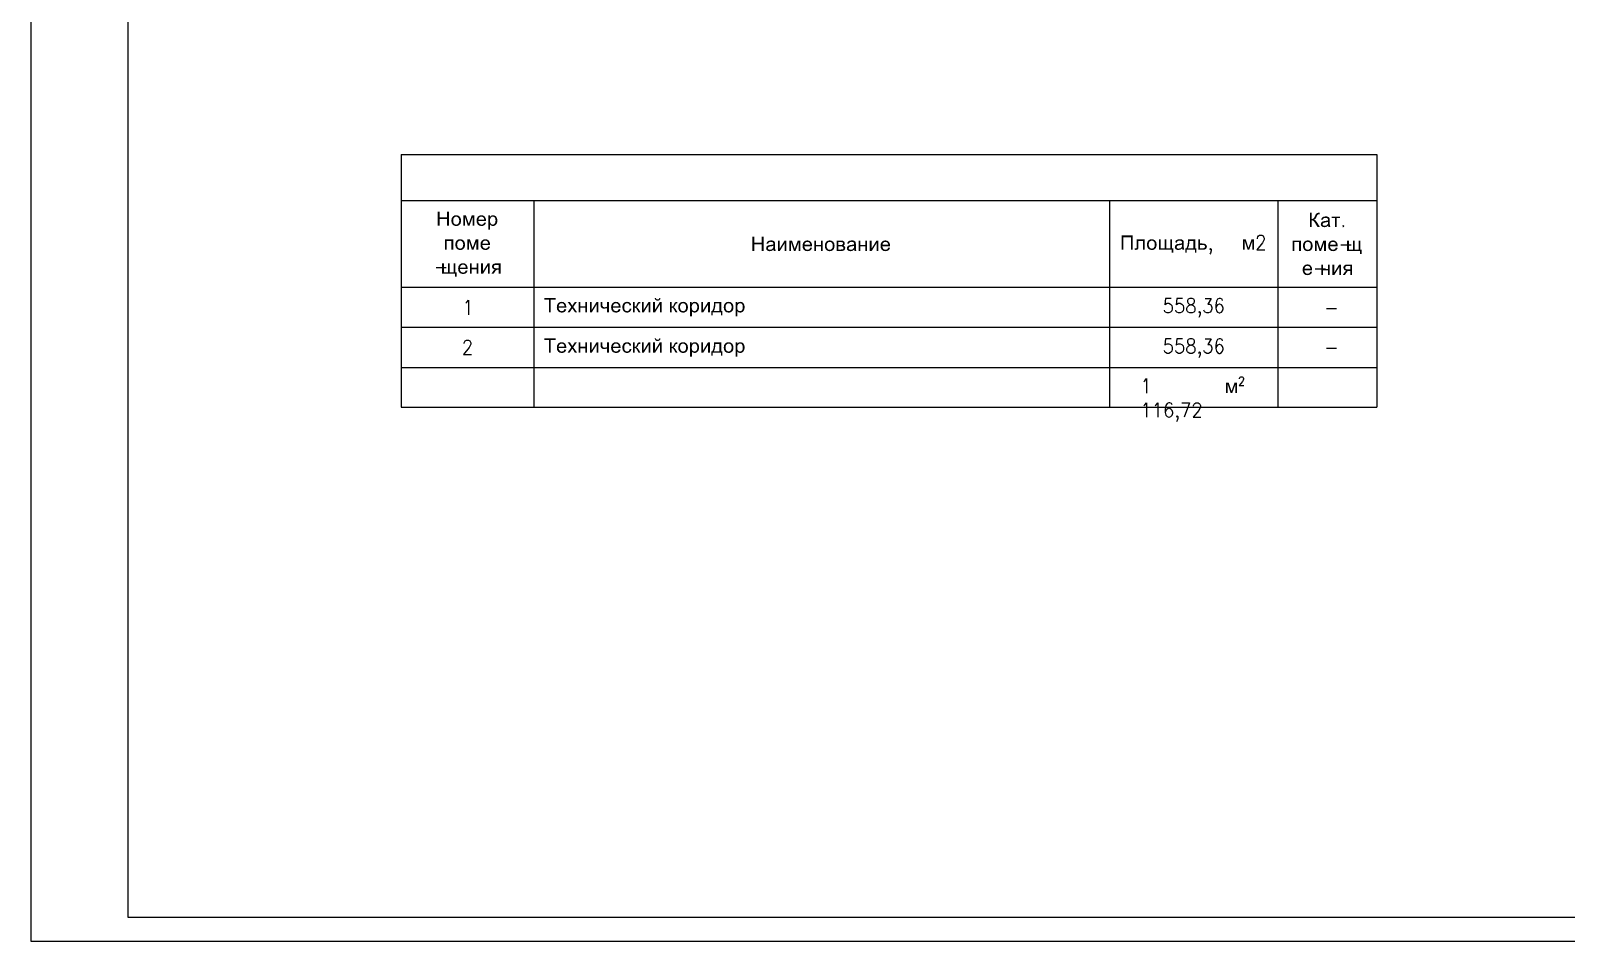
# Model space of a CAD drawing. Header units: millimetres. Extents: x 0 to 420, y 0 to 297.
# Drawn here: x 0.2 to 111.3, y 0 to 65.9 of the extents above; entities that cross this region are included whole.
import ezdxf

# ---------------------------------------------------------------- set-up
doc = ezdxf.new("R2010")
doc.units = ezdxf.units.MM
doc.layers.get('0').update_dxf_attribs({"linetype": 'CONTINUOUS'})
doc.styles.get("Standard").update_dxf_attribs({"font": 'STANDARD'})

msp = doc.modelspace()

# ---------------------------------------------------------------- hatches: boundary and pattern name
at = {"true_color": 0x0000fb}
for points in [[(29.664423, 51.773666), (29.664423, 52.808849), (29.801676, 52.808849), (29.801676, 52.383862), (30.339662, 52.383862), (30.339662, 52.808849), (30.476915, 52.808849), (30.476915, 51.773666), (30.339662, 51.773666), (30.339662, 52.261492), (29.801676, 52.261492), (29.801676, 51.773666)], [(31.514883, 52.52387), (31.712769, 52.52387), (31.910104, 51.923597), (32.128937, 52.52387), (32.31194, 52.52387), (32.31194, 51.773666), (32.184609, 51.773666), (32.184609, 52.377247), (31.963021, 51.773666), (31.848919, 51.773666), (31.639457, 52.406462), (31.639457, 51.773666), (31.514883, 51.773666)], [(92.781218, 52.724182), (92.918471, 52.724182), (92.918471, 52.271083), (92.99819, 52.280178), (93.050211, 52.307463), (93.09362, 52.369199), (93.147776, 52.482199), (93.187051, 52.568533), (93.218883, 52.625515), (93.298258, 52.696621), (93.411809, 52.725285), (93.472304, 52.724871), (93.495593, 52.723631), (93.495593, 52.60512), (93.468033, 52.605671), (93.440472, 52.606222), (93.383008, 52.598367), (93.342907, 52.574803), (93.307767, 52.52478), (93.268493, 52.439204), (93.220468, 52.331648), (93.180298, 52.273288), (93.094309, 52.218718), (93.193872, 52.15836), (93.292195, 52.033509), (93.505515, 51.689), (93.33519, 51.689), (93.162108, 51.97012), (93.096307, 52.068029), (93.042494, 52.129972), (92.987511, 52.162494), (92.918471, 52.173518), (92.918471, 51.689), (92.781218, 51.689)], [(94.359103, 52.439204), (94.968196, 52.439204), (94.968196, 52.333922), (94.726764, 52.333922), (94.726764, 51.689), (94.600535, 51.689), (94.600535, 52.333922), (94.359103, 52.333922)], [(30.194913, 50.788204), (30.786918, 50.788204), (30.786918, 50.038), (30.659587, 50.038), (30.659587, 50.682922), (30.322244, 50.682922), (30.322244, 50.038), (30.194913, 50.038)], [(31.802181, 50.788204), (32.000068, 50.788204), (32.197403, 50.18793), (32.416235, 50.788204), (32.599239, 50.788204), (32.599239, 50.038), (32.471908, 50.038), (32.471908, 50.641581), (32.250319, 50.038), (32.136218, 50.038), (31.926756, 50.670795), (31.926756, 50.038), (31.802181, 50.038)], [(52.439757, 49.953333), (52.439757, 50.988515), (52.577009, 50.988515), (52.577009, 50.563528), (53.114995, 50.563528), (53.114995, 50.988515), (53.252248, 50.988515), (53.252248, 49.953333), (53.114995, 49.953333), (53.114995, 50.441159), (52.577009, 50.441159), (52.577009, 49.953333)], [(54.286909, 50.703537), (54.414239, 50.703537), (54.414239, 50.131376), (54.766466, 50.703537), (54.903719, 50.703537), (54.903719, 49.953333), (54.776388, 49.953333), (54.776388, 50.521636), (54.424161, 49.953333), (54.286909, 49.953333)], [(55.107085, 50.703537), (55.304971, 50.703537), (55.502306, 50.103264), (55.721139, 50.703537), (55.904142, 50.703537), (55.904142, 49.953333), (55.776812, 49.953333), (55.776812, 50.556914), (55.555223, 49.953333), (55.441122, 49.953333), (55.23166, 50.586128), (55.23166, 49.953333), (55.107085, 49.953333)], [(56.922192, 50.703537), (57.049522, 50.703537), (57.049522, 50.390998), (57.401749, 50.390998), (57.401749, 50.703537), (57.52908, 50.703537), (57.52908, 49.953333), (57.401749, 49.953333), (57.401749, 50.285716), (57.049522, 50.285716), (57.049522, 49.953333), (56.922192, 49.953333)], [(60.129755, 50.703537), (60.257085, 50.703537), (60.257085, 50.390998), (60.609312, 50.390998), (60.609312, 50.703537), (60.736643, 50.703537), (60.736643, 49.953333), (60.609312, 49.953333), (60.609312, 50.285716), (60.257085, 50.285716), (60.257085, 49.953333), (60.129755, 49.953333)], [(60.935843, 50.703537), (61.063174, 50.703537), (61.063174, 50.131376), (61.415401, 50.703537), (61.552653, 50.703537), (61.552653, 49.953333), (61.425323, 49.953333), (61.425323, 50.521636), (61.073096, 49.953333), (60.935843, 49.953333)], [(79.149334, 51.073182), (79.963479, 51.073182), (79.963479, 50.038), (79.825675, 50.038), (79.825675, 50.951364), (79.286586, 50.951364), (79.286586, 50.038), (79.149334, 50.038)], [(80.24466, 50.788204), (80.835012, 50.788204), (80.835012, 50.038), (80.708783, 50.038), (80.708783, 50.682922), (80.37144, 50.682922), (80.37144, 50.309198), (80.369373, 50.200608), (80.363171, 50.136667), (80.316318, 50.063907), (80.26974, 50.040618), (80.206626, 50.033039), (80.1041, 50.038551), (80.1041, 50.144384), (80.159773, 50.144384), (80.215997, 50.152653), (80.238597, 50.17856), (80.243075, 50.216111), (80.24466, 50.293764)], [(81.851208, 50.788204), (81.977988, 50.788204), (81.977988, 50.142731), (82.267927, 50.142731), (82.267927, 50.788204), (82.394706, 50.788204), (82.394706, 50.142731), (82.685197, 50.142731), (82.685197, 50.788204), (82.811425, 50.788204), (82.811425, 50.142731), (82.895761, 50.142731), (82.895761, 49.825231), (82.790479, 49.825231), (82.790479, 50.038), (81.851208, 50.038)], [(87.940334, 50.788204), (88.13822, 50.788204), (88.335555, 50.18793), (88.554388, 50.788204), (88.737391, 50.788204), (88.737391, 50.038), (88.610061, 50.038), (88.610061, 50.641581), (88.388472, 50.038), (88.27437, 50.038), (88.064909, 50.670795), (88.064909, 50.038), (87.940334, 50.038)], [(91.535913, 50.703537), (92.127918, 50.703537), (92.127918, 49.953333), (92.000587, 49.953333), (92.000587, 50.598255), (91.663244, 50.598255), (91.663244, 49.953333), (91.535913, 49.953333)], [(93.143181, 50.703537), (93.341067, 50.703537), (93.538402, 50.103264), (93.757235, 50.703537), (93.940238, 50.703537), (93.940238, 49.953333), (93.812908, 49.953333), (93.812908, 50.556914), (93.591319, 49.953333), (93.477217, 49.953333), (93.267756, 50.586128), (93.267756, 49.953333), (93.143181, 49.953333)], [(95.476772, 50.703537), (95.603552, 50.703537), (95.603552, 50.058064), (95.893491, 50.058064), (95.893491, 50.703537), (96.02027, 50.703537), (96.02027, 50.058064), (96.310761, 50.058064), (96.310761, 50.703537), (96.436989, 50.703537), (96.436989, 50.058064), (96.521325, 50.058064), (96.521325, 49.740564), (96.416043, 49.740564), (96.416043, 49.953333), (95.476772, 49.953333)], [(29.987105, 49.052537), (30.113885, 49.052537), (30.113885, 48.407064), (30.403824, 48.407064), (30.403824, 49.052537), (30.530604, 49.052537), (30.530604, 48.407064), (30.821094, 48.407064), (30.821094, 49.052537), (30.947322, 49.052537), (30.947322, 48.407064), (31.031658, 48.407064), (31.031658, 48.089564), (30.926376, 48.089564), (30.926376, 48.302333), (29.987105, 48.302333)], [(31.998386, 49.052537), (32.125716, 49.052537), (32.125716, 48.739998), (32.477943, 48.739998), (32.477943, 49.052537), (32.605274, 49.052537), (32.605274, 48.302333), (32.477943, 48.302333), (32.477943, 48.634716), (32.125716, 48.634716), (32.125716, 48.302333), (31.998386, 48.302333)], [(32.804474, 49.052537), (32.931805, 49.052537), (32.931805, 48.480376), (33.284032, 49.052537), (33.421284, 49.052537), (33.421284, 48.302333), (33.293953, 48.302333), (33.293953, 48.870636), (32.941727, 48.302333), (32.804474, 48.302333)], [(93.610244, 48.96787), (93.737575, 48.96787), (93.737575, 48.655331), (94.089802, 48.655331), (94.089802, 48.96787), (94.217132, 48.96787), (94.217132, 48.217666), (94.089802, 48.217666), (94.089802, 48.550049), (93.737575, 48.550049), (93.737575, 48.217666), (93.610244, 48.217666)], [(94.416333, 48.96787), (94.543664, 48.96787), (94.543664, 48.395709), (94.89589, 48.96787), (95.033143, 48.96787), (95.033143, 48.217666), (94.905812, 48.217666), (94.905812, 48.785969), (94.553586, 48.217666), (94.416333, 48.217666)], [(37.712828, 45.508333), (37.712828, 46.421697), (37.372177, 46.421697), (37.372177, 46.543515), (38.192385, 46.543515), (38.192385, 46.421697), (37.850081, 46.421697), (37.850081, 45.508333)], [(39.053817, 45.508333), (39.327771, 45.898042), (39.074212, 46.258537), (39.233513, 46.258537), (39.348717, 46.082699), (39.400531, 45.998364), (39.457858, 46.081046), (39.584086, 46.258537), (39.736221, 46.258537), (39.47715, 45.905208), (39.756065, 45.508333), (39.600071, 45.508333), (39.445731, 45.741497), (39.404941, 45.804336), (39.208157, 45.508333)], [(39.869907, 46.258537), (39.997238, 46.258537), (39.997238, 45.945998), (40.349465, 45.945998), (40.349465, 46.258537), (40.476795, 46.258537), (40.476795, 45.508333), (40.349465, 45.508333), (40.349465, 45.840716), (39.997238, 45.840716), (39.997238, 45.508333), (39.869907, 45.508333)], [(40.675996, 46.258537), (40.803327, 46.258537), (40.803327, 45.686376), (41.155553, 46.258537), (41.292806, 46.258537), (41.292806, 45.508333), (41.165475, 45.508333), (41.165475, 46.076636), (40.813249, 45.508333), (40.675996, 45.508333)], [(41.446012, 46.258537), (41.573343, 46.258537), (41.573343, 46.116324), (41.575961, 46.037293), (41.584367, 45.983481), (41.636732, 45.911272), (41.683723, 45.887983), (41.741463, 45.880403), (41.824077, 45.889912), (41.927774, 45.918437), (41.927774, 46.258537), (42.055105, 46.258537), (42.055105, 45.508333), (41.927774, 45.508333), (41.927774, 45.810399), (41.708942, 45.774019), (41.628257, 45.784768), (41.557909, 45.817014), (41.502994, 45.865245), (41.469163, 45.923398), (41.446012, 46.062305)], [(43.556169, 45.782838), (43.681295, 45.766853), (43.64457, 45.651167), (43.576013, 45.564006), (43.481893, 45.509436), (43.368756, 45.491245), (43.229919, 45.516188), (43.12126, 45.591567), (43.051325, 45.714074), (43.028105, 45.880403), (43.038096, 45.994436), (43.068344, 46.093173), (43.11878, 46.172616), (43.190713, 46.229323), (43.276358, 46.263567), (43.369858, 46.275074), (43.480584, 46.259502), (43.569398, 46.213337), (43.633133, 46.13851), (43.669168, 46.038051), (43.545696, 46.018758), (43.520891, 46.084835), (43.482857, 46.132309), (43.433386, 46.16111), (43.374819, 46.170894), (43.287245, 46.1536), (43.218274, 46.101992), (43.173626, 46.012971), (43.158743, 45.884262), (43.173212, 45.753211), (43.216621, 45.664327), (43.283249, 45.612995), (43.367653, 45.595976), (43.436211, 45.607276), (43.492779, 45.641727), (43.533569, 45.699674)], [(43.796791, 46.258537), (43.92357, 46.258537), (43.92357, 45.934423), (43.975385, 45.94021), (44.009009, 45.957574), (44.038843, 46.003049), (44.080667, 46.093173), (44.114498, 46.166691), (44.1413, 46.21003), (44.194768, 46.248615), (44.292333, 46.258537), (44.317689, 46.258537), (44.317689, 46.153255), (44.282412, 46.153806), (44.241139, 46.150086), (44.218471, 46.138923), (44.199591, 46.107918), (44.173271, 46.046319), (44.14509, 45.984239), (44.119803, 45.944896), (44.04594, 45.893081), (44.127038, 45.844299), (44.206895, 45.740946), (44.346353, 45.508333), (44.206344, 45.508333), (44.070745, 45.740946), (44.031402, 45.798479), (43.997433, 45.832448), (43.92357, 45.855048), (43.92357, 45.508333), (43.796791, 45.508333)], [(44.437393, 46.258537), (44.564724, 46.258537), (44.564724, 45.686376), (44.916951, 46.258537), (45.054203, 46.258537), (45.054203, 45.508333), (44.926873, 45.508333), (44.926873, 46.076636), (44.574646, 45.508333), (44.437393, 45.508333)], [(46.476823, 46.258537), (46.603603, 46.258537), (46.603603, 45.934423), (46.655417, 45.94021), (46.689041, 45.957574), (46.718875, 46.003049), (46.760699, 46.093173), (46.79453, 46.166691), (46.821333, 46.21003), (46.8748, 46.248615), (46.972366, 46.258537), (46.997721, 46.258537), (46.997721, 46.153255), (46.962444, 46.153806), (46.921171, 46.150086), (46.898503, 46.138923), (46.879624, 46.107918), (46.853303, 46.046319), (46.825122, 45.984239), (46.799835, 45.944896), (46.725972, 45.893081), (46.80707, 45.844299), (46.886927, 45.740946), (47.026385, 45.508333), (46.886376, 45.508333), (46.750777, 45.740946), (46.711434, 45.798479), (46.677465, 45.832448), (46.603603, 45.855048), (46.603603, 45.508333), (46.476823, 45.508333)], [(48.742396, 46.258537), (48.869727, 46.258537), (48.869727, 45.686376), (49.221953, 46.258537), (49.359206, 46.258537), (49.359206, 45.508333), (49.231875, 45.508333), (49.231875, 46.076636), (48.879649, 45.508333), (48.742396, 45.508333)], [(37.712828, 42.587333), (37.712828, 43.500697), (37.372177, 43.500697), (37.372177, 43.622515), (38.192385, 43.622515), (38.192385, 43.500697), (37.850081, 43.500697), (37.850081, 42.587333)], [(43.556169, 42.861838), (43.681295, 42.845853), (43.64457, 42.730167), (43.576013, 42.643006), (43.481893, 42.588436), (43.368756, 42.570245), (43.229919, 42.595188), (43.12126, 42.670567), (43.051325, 42.793074), (43.028105, 42.959403), (43.038096, 43.073436), (43.068344, 43.172173), (43.11878, 43.251616), (43.190713, 43.308323), (43.276358, 43.342567), (43.369858, 43.354074), (43.480584, 43.338502), (43.569398, 43.292338), (43.633133, 43.21751), (43.669168, 43.117051), (43.545696, 43.097759), (43.520891, 43.163835), (43.482857, 43.211309), (43.433386, 43.24011), (43.374819, 43.249894), (43.287245, 43.2326), (43.218274, 43.180992), (43.173626, 43.091971), (43.158743, 42.963262), (43.173212, 42.832211), (43.216621, 42.743327), (43.283249, 42.691995), (43.367653, 42.674976), (43.436211, 42.686276), (43.492779, 42.720727), (43.533569, 42.778674)], [(39.053817, 42.587333), (39.327771, 42.977042), (39.074212, 43.337537), (39.233513, 43.337537), (39.348717, 43.161699), (39.400531, 43.077364), (39.457858, 43.160046), (39.584086, 43.337537), (39.736221, 43.337537), (39.47715, 42.984208), (39.756065, 42.587333), (39.600071, 42.587333), (39.445731, 42.820497), (39.404941, 42.883336), (39.208157, 42.587333)], [(39.869907, 43.337537), (39.997238, 43.337537), (39.997238, 43.024998), (40.349465, 43.024998), (40.349465, 43.337537), (40.476795, 43.337537), (40.476795, 42.587333), (40.349465, 42.587333), (40.349465, 42.919716), (39.997238, 42.919716), (39.997238, 42.587333), (39.869907, 42.587333)], [(40.675996, 43.337537), (40.803327, 43.337537), (40.803327, 42.765376), (41.155553, 43.337537), (41.292806, 43.337537), (41.292806, 42.587333), (41.165475, 42.587333), (41.165475, 43.155636), (40.813249, 42.587333), (40.675996, 42.587333)], [(41.446012, 43.337537), (41.573343, 43.337537), (41.573343, 43.195324), (41.575961, 43.116293), (41.584367, 43.062481), (41.636732, 42.990272), (41.683723, 42.966983), (41.741463, 42.959403), (41.824077, 42.968912), (41.927774, 42.997437), (41.927774, 43.337537), (42.055105, 43.337537), (42.055105, 42.587333), (41.927774, 42.587333), (41.927774, 42.889399), (41.708942, 42.853019), (41.628257, 42.863768), (41.557909, 42.896014), (41.502994, 42.944245), (41.469163, 43.002398), (41.446012, 43.141305)], [(43.796791, 43.337537), (43.92357, 43.337537), (43.92357, 43.013423), (43.975385, 43.01921), (44.009009, 43.036574), (44.038843, 43.082049), (44.080667, 43.172173), (44.114498, 43.245691), (44.1413, 43.28903), (44.194768, 43.327615), (44.292333, 43.337537), (44.317689, 43.337537), (44.317689, 43.232255), (44.282412, 43.232806), (44.241139, 43.229086), (44.218471, 43.217923), (44.199591, 43.186918), (44.173271, 43.125319), (44.14509, 43.063239), (44.119803, 43.023896), (44.04594, 42.972081), (44.127038, 42.923299), (44.206895, 42.819946), (44.346353, 42.587333), (44.206344, 42.587333), (44.070745, 42.819946), (44.031402, 42.877479), (43.997433, 42.911448), (43.92357, 42.934048), (43.92357, 42.587333), (43.796791, 42.587333)], [(44.437393, 43.337537), (44.564724, 43.337537), (44.564724, 42.765376), (44.916951, 43.337537), (45.054203, 43.337537), (45.054203, 42.587333), (44.926873, 42.587333), (44.926873, 43.155636), (44.574646, 42.587333), (44.437393, 42.587333)], [(46.476823, 43.337537), (46.603603, 43.337537), (46.603603, 43.013423), (46.655417, 43.01921), (46.689041, 43.036574), (46.718875, 43.082049), (46.760699, 43.172173), (46.79453, 43.245691), (46.821333, 43.28903), (46.8748, 43.327615), (46.972366, 43.337537), (46.997721, 43.337537), (46.997721, 43.232255), (46.962444, 43.232806), (46.921171, 43.229086), (46.898503, 43.217923), (46.879624, 43.186918), (46.853303, 43.125319), (46.825122, 43.063239), (46.799835, 43.023896), (46.725972, 42.972081), (46.80707, 42.923299), (46.886927, 42.819946), (47.026385, 42.587333), (46.886376, 42.587333), (46.750777, 42.819946), (46.711434, 42.877479), (46.677465, 42.911448), (46.603603, 42.934048), (46.603603, 42.587333), (46.476823, 42.587333)], [(48.742396, 43.337537), (48.869727, 43.337537), (48.869727, 42.765376), (49.221953, 43.337537), (49.359206, 43.337537), (49.359206, 42.587333), (49.231875, 42.587333), (49.231875, 43.155636), (48.879649, 42.587333), (48.742396, 42.587333)], [(86.712671, 40.416537), (86.910557, 40.416537), (87.107892, 39.816264), (87.326725, 40.416537), (87.509728, 40.416537), (87.509728, 39.666333), (87.382397, 39.666333), (87.382397, 40.269914), (87.160809, 39.666333), (87.046707, 39.666333), (86.837246, 40.299128), (86.837246, 39.666333), (86.712671, 39.666333)]]:
    msp.add_hatch(color=0, dxfattribs=at).paths.add_polyline_path(points, flags=0)
h = msp.add_hatch(color=0, dxfattribs=at)
h.paths.add_polyline_path([(30.651686, 52.148493), (30.680624, 52.329705), (30.767441, 52.457173), (30.874859, 52.519461), (31.003361, 52.540407), (31.143921, 52.514913), (31.256369, 52.438983), (31.329818, 52.318681), (31.354485, 52.159517), (31.343461, 52.029706), (31.310939, 51.931314), (31.257265, 51.857727), (31.18416, 51.80233), (31.097481, 51.768085), (31.003361, 51.756579), (30.860734, 51.781797), (30.7487, 51.857451), (30.675801, 51.980648)], flags=0)
h.paths.add_polyline_path([(30.782324, 52.148493), (30.798033, 52.02254), (30.845162, 51.932968), (30.915993, 51.879155), (31.003361, 51.86131), (31.09004, 51.879155), (31.161009, 51.932968), (31.208138, 52.023918), (31.223847, 52.152903), (31.207862, 52.274928), (31.160457, 52.363467), (31.089764, 52.417555), (31.003361, 52.435676), (30.915993, 52.417624), (30.845162, 52.364018), (30.798033, 52.274446)], flags=0)
h = msp.add_hatch(color=0, dxfattribs=at)
h.paths.add_polyline_path([(33.030134, 52.015099), (33.161875, 51.999114), (33.117226, 51.896519), (33.046119, 51.819969), (32.950484, 51.772357), (32.831697, 51.756579), (32.684178, 51.781866), (32.570972, 51.858002), (32.498556, 51.979545), (32.474509, 52.142429), (32.4989, 52.310137), (32.572074, 52.435676), (32.684109, 52.514086), (32.825082, 52.540407), (32.961577, 52.514775), (33.070373, 52.437881), (33.141824, 52.314684), (33.165733, 52.150146), (33.165182, 52.115971), (32.605698, 52.115971), (32.626645, 52.006762), (32.675703, 51.926904), (32.746396, 51.877571), (32.832799, 51.86131), (32.897291, 51.870405), (32.951862, 51.89769), (32.996166, 51.945232)], flags=0)
h.paths.add_polyline_path([(32.612864, 52.220702), (33.031788, 52.220702), (33.015665, 52.303384), (32.983832, 52.362916), (32.913897, 52.417762), (32.826185, 52.436227), (32.745569, 52.421413), (32.67901, 52.377247), (32.632708, 52.30869)], flags=0)
h = msp.add_hatch(color=0, dxfattribs=at)
h.paths.add_polyline_path([(33.329438, 51.486483), (33.329438, 52.52387), (33.445193, 52.52387), (33.445193, 52.426305), (33.537246, 52.511744), (33.662923, 52.540407), (33.753116, 52.528005), (33.832146, 52.490798), (33.896225, 52.431197), (33.942941, 52.35134), (33.970984, 52.257082), (33.980423, 52.154556), (33.970088, 52.044864), (33.939082, 51.946748), (33.888301, 51.865237), (33.818917, 51.805637), (33.738302, 51.768912), (33.653553, 51.756579), (33.539451, 51.783588), (33.456769, 51.851388), (33.456769, 51.486483)], flags=0)
h.paths.add_polyline_path([(33.444642, 52.144634), (33.45918, 52.018406), (33.503071, 51.930212), (33.567976, 51.878397), (33.645284, 51.86131), (33.723557, 51.879155), (33.790254, 51.932968), (33.83566, 52.024194), (33.850888, 52.155107), (33.836074, 52.280302), (33.791908, 52.36953), (33.726933, 52.423136), (33.650796, 52.441188), (33.574315, 52.422171), (33.506929, 52.36512), (33.460076, 52.271827)], flags=0)
h = msp.add_hatch(color=0, dxfattribs=at)
h.paths.add_polyline_path([(94.104448, 51.781604), (93.968298, 51.696717), (93.828289, 51.671912), (93.718735, 51.686864), (93.63812, 51.731995), (93.58851, 51.800965), (93.571974, 51.886886), (93.596779, 51.987207), (93.662373, 52.060519), (93.753875, 52.102411), (93.866874, 52.121153), (94.000682, 52.141134), (94.093975, 52.16525), (94.094526, 52.198323), (94.0855, 52.264469), (94.058697, 52.307463), (93.997788, 52.339985), (93.913727, 52.351009), (93.835524, 52.343155), (93.780884, 52.31959), (93.743677, 52.275906), (93.718046, 52.208245), (93.594022, 52.224781), (93.649144, 52.353765), (93.696686, 52.397105), (93.761592, 52.429282), (93.931917, 52.45574), (94.019009, 52.450021), (94.087911, 52.43314), (94.176106, 52.376365), (94.215793, 52.289824), (94.220754, 52.244211), (94.222408, 52.172967), (94.222408, 52.003193), (94.224199, 51.858567), (94.230125, 51.778848), (94.262647, 51.689), (94.129804, 51.689)], flags=0)
h.paths.add_polyline_path([(94.093975, 52.06548), (94.007227, 52.039435), (93.886167, 52.017524), (93.819194, 52.005191), (93.775372, 51.991617), (93.725212, 51.950276), (93.707573, 51.890193), (93.717081, 51.843409), (93.745607, 51.805306), (93.793011, 51.780019), (93.858606, 51.771682), (93.989244, 51.803653), (94.07358, 51.891847), (94.088738, 51.944901), (94.093975, 52.018627)], flags=0)
h = msp.add_hatch(color=0, dxfattribs=at)
h.paths.add_polyline_path([(30.938984, 50.412826), (30.967923, 50.594038), (31.054739, 50.721507), (31.162158, 50.783794), (31.29066, 50.80474), (31.431219, 50.779247), (31.543667, 50.703317), (31.617117, 50.583014), (31.641784, 50.42385), (31.630759, 50.294039), (31.598238, 50.195647), (31.544563, 50.12206), (31.471458, 50.066663), (31.38478, 50.032419), (31.29066, 50.020912), (31.148033, 50.04613), (31.035998, 50.121785), (30.9631, 50.244981)], flags=0)
h.paths.add_polyline_path([(31.069622, 50.412826), (31.085332, 50.286873), (31.132461, 50.197301), (31.203292, 50.143489), (31.29066, 50.125643), (31.377338, 50.143489), (31.448307, 50.197301), (31.495436, 50.288252), (31.511146, 50.417236), (31.49516, 50.539261), (31.447756, 50.6278), (31.377063, 50.681888), (31.29066, 50.700009), (31.203292, 50.681957), (31.132461, 50.628351), (31.085332, 50.538779)], flags=0)
h = msp.add_hatch(color=0, dxfattribs=at)
h.paths.add_polyline_path([(33.317433, 50.279432), (33.449173, 50.263447), (33.404525, 50.160852), (33.333418, 50.084302), (33.237782, 50.036691), (33.118995, 50.020912), (32.971476, 50.046199), (32.85827, 50.122336), (32.785855, 50.243879), (32.761808, 50.406763), (32.786199, 50.57447), (32.859373, 50.700009), (32.971407, 50.77842), (33.112381, 50.80474), (33.248875, 50.779109), (33.357671, 50.702214), (33.429123, 50.579018), (33.453032, 50.41448), (33.45248, 50.380304), (32.892997, 50.380304), (32.913943, 50.271095), (32.963001, 50.191238), (33.033695, 50.141904), (33.120098, 50.125643), (33.18459, 50.134738), (33.23916, 50.162023), (33.283464, 50.209566)], flags=0)
h.paths.add_polyline_path([(32.900163, 50.485035), (33.319086, 50.485035), (33.302963, 50.567718), (33.271131, 50.627249), (33.201195, 50.682095), (33.113483, 50.700561), (33.032868, 50.685747), (32.966309, 50.641581), (32.920007, 50.573023)], flags=0)
h = msp.add_hatch(color=0, dxfattribs=at)
h.paths.add_polyline_path([(53.963903, 50.045937), (53.827752, 49.96105), (53.687744, 49.936245), (53.57819, 49.951197), (53.497574, 49.996328), (53.447965, 50.065299), (53.431429, 50.151219), (53.456233, 50.251541), (53.521828, 50.324852), (53.61333, 50.366745), (53.726329, 50.385486), (53.860136, 50.405467), (53.95343, 50.429583), (53.953981, 50.462656), (53.944955, 50.528802), (53.918152, 50.571797), (53.857242, 50.604318), (53.773182, 50.615343), (53.694978, 50.607488), (53.640339, 50.583923), (53.603132, 50.54024), (53.577501, 50.472578), (53.453477, 50.489114), (53.508599, 50.618099), (53.556141, 50.661438), (53.621047, 50.693615), (53.791372, 50.720074), (53.878464, 50.714355), (53.947366, 50.697474), (54.035561, 50.640699), (54.075248, 50.554158), (54.080209, 50.508545), (54.081863, 50.4373), (54.081863, 50.267526), (54.083654, 50.122901), (54.08958, 50.043181), (54.122101, 49.953333), (53.989259, 49.953333)], flags=0)
h.paths.add_polyline_path([(53.95343, 50.329813), (53.866682, 50.303768), (53.745621, 50.281857), (53.678649, 50.269524), (53.634827, 50.25595), (53.584666, 50.214609), (53.567028, 50.154527), (53.576536, 50.107742), (53.605061, 50.06964), (53.652466, 50.044353), (53.718061, 50.036015), (53.848699, 50.067986), (53.933035, 50.15618), (53.948193, 50.209235), (53.95343, 50.28296)], flags=0)
h = msp.add_hatch(color=0, dxfattribs=at)
h.paths.add_polyline_path([(56.622337, 50.194765), (56.754077, 50.17878), (56.709429, 50.076185), (56.638322, 49.999635), (56.542686, 49.952024), (56.423899, 49.936245), (56.27638, 49.961532), (56.163174, 50.037669), (56.090758, 50.159212), (56.066712, 50.322096), (56.091103, 50.489803), (56.164277, 50.615343), (56.276311, 50.693753), (56.417284, 50.720074), (56.553779, 50.694442), (56.662575, 50.617548), (56.734027, 50.494351), (56.757936, 50.329813), (56.757384, 50.295638), (56.197901, 50.295638), (56.218847, 50.186428), (56.267905, 50.106571), (56.338599, 50.057237), (56.425001, 50.040976), (56.489494, 50.050071), (56.544064, 50.077357), (56.588368, 50.124899)], flags=0)
h.paths.add_polyline_path([(56.205067, 50.400369), (56.62399, 50.400369), (56.607867, 50.483051), (56.576034, 50.542582), (56.506099, 50.597428), (56.418387, 50.615894), (56.337772, 50.60108), (56.271212, 50.556914), (56.22491, 50.488356)], flags=0)
h = msp.add_hatch(color=0, dxfattribs=at)
h.paths.add_polyline_path([(57.680876, 50.32816), (57.709815, 50.509372), (57.796631, 50.63684), (57.904049, 50.699127), (58.032551, 50.720074), (58.173111, 50.69458), (58.285559, 50.61865), (58.359008, 50.498347), (58.383675, 50.339184), (58.372651, 50.209373), (58.340129, 50.110981), (58.286455, 50.037393), (58.21335, 49.981996), (58.126671, 49.947752), (58.032551, 49.936245), (57.889924, 49.961464), (57.77789, 50.037118), (57.704991, 50.160314)], flags=0)
h.paths.add_polyline_path([(57.811514, 50.32816), (57.827223, 50.202207), (57.874352, 50.112634), (57.945184, 50.058822), (58.032551, 50.040976), (58.11923, 50.058822), (58.190199, 50.112634), (58.237328, 50.203585), (58.253037, 50.332569), (58.237052, 50.454595), (58.189648, 50.543133), (58.118954, 50.597221), (58.032551, 50.615343), (57.945184, 50.59729), (57.874352, 50.543685), (57.827223, 50.454112)], flags=0)
h = msp.add_hatch(color=0, dxfattribs=at)
h.paths.add_polyline_path([(58.541317, 50.703537), (58.834563, 50.703537), (58.928408, 50.69899), (58.994967, 50.685347), (59.085366, 50.619201), (59.113892, 50.566353), (59.1234, 50.503997), (59.1008, 50.410291), (59.034654, 50.344145), (59.122298, 50.277999), (59.148618, 50.225013), (59.157575, 50.163346), (59.134769, 50.069915), (59.080957, 50.004596), (58.996069, 49.966149), (58.879763, 49.953333), (58.541317, 49.953333)], flags=0)
h.paths.add_polyline_path([(58.668647, 50.387691), (58.804246, 50.387691), (58.872528, 50.389758), (58.915592, 50.395959), (58.970162, 50.430134), (58.994416, 50.492422), (58.983736, 50.542376), (58.951972, 50.574553), (58.89499, 50.592192), (58.808656, 50.598255), (58.668647, 50.598255)], flags=0)
h.paths.add_polyline_path([(58.668647, 50.058064), (58.836217, 50.058064), (58.927099, 50.064265), (58.984494, 50.082869), (59.014948, 50.117044), (59.026386, 50.16941), (59.003235, 50.236107), (58.942601, 50.274692), (58.893681, 50.280893), (58.822437, 50.28296), (58.668647, 50.28296)], flags=0)
h = msp.add_hatch(color=0, dxfattribs=at)
h.paths.add_polyline_path([(59.806197, 50.045937), (59.670047, 49.96105), (59.530038, 49.936245), (59.420484, 49.951197), (59.339869, 49.996328), (59.29026, 50.065299), (59.273723, 50.151219), (59.298528, 50.251541), (59.364123, 50.324852), (59.455624, 50.366745), (59.568624, 50.385486), (59.702431, 50.405467), (59.795724, 50.429583), (59.796275, 50.462656), (59.787249, 50.528802), (59.760446, 50.571797), (59.699537, 50.604318), (59.615477, 50.615343), (59.537273, 50.607488), (59.482634, 50.583923), (59.445427, 50.54024), (59.419795, 50.472578), (59.295772, 50.489114), (59.350893, 50.618099), (59.398436, 50.661438), (59.463341, 50.693615), (59.633667, 50.720074), (59.720759, 50.714355), (59.789661, 50.697474), (59.877855, 50.640699), (59.917543, 50.554158), (59.922504, 50.508545), (59.924157, 50.4373), (59.924157, 50.267526), (59.925949, 50.122901), (59.931874, 50.043181), (59.964396, 49.953333), (59.831553, 49.953333)], flags=0)
h.paths.add_polyline_path([(59.795724, 50.329813), (59.708977, 50.303768), (59.587916, 50.281857), (59.520943, 50.269524), (59.477122, 50.25595), (59.426961, 50.214609), (59.409322, 50.154527), (59.418831, 50.107742), (59.447356, 50.06964), (59.494761, 50.044353), (59.560355, 50.036015), (59.690993, 50.067986), (59.775329, 50.15618), (59.790488, 50.209235), (59.795724, 50.28296)], flags=0)
h = msp.add_hatch(color=0, dxfattribs=at)
h.paths.add_polyline_path([(62.265894, 50.194765), (62.397634, 50.17878), (62.352986, 50.076185), (62.281879, 49.999635), (62.186243, 49.952024), (62.067456, 49.936245), (61.919937, 49.961532), (61.806732, 50.037669), (61.734316, 50.159212), (61.710269, 50.322096), (61.73466, 50.489803), (61.807834, 50.615343), (61.919868, 50.693753), (62.060842, 50.720074), (62.197336, 50.694442), (62.306133, 50.617548), (62.377584, 50.494351), (62.401493, 50.329813), (62.400942, 50.295638), (61.841458, 50.295638), (61.862404, 50.186428), (61.911462, 50.106571), (61.982156, 50.057237), (62.068559, 50.040976), (62.133051, 50.050071), (62.187621, 50.077357), (62.231925, 50.124899)], flags=0)
h.paths.add_polyline_path([(61.848624, 50.400369), (62.267548, 50.400369), (62.251424, 50.483051), (62.219592, 50.542582), (62.149656, 50.597428), (62.061944, 50.615894), (61.981329, 50.60108), (61.91477, 50.556914), (61.868468, 50.488356)], flags=0)
h = msp.add_hatch(color=0, dxfattribs=at)
h.paths.add_polyline_path([(80.986909, 50.412826), (81.015847, 50.594038), (81.102664, 50.721507), (81.210082, 50.783794), (81.338584, 50.80474), (81.479144, 50.779247), (81.591592, 50.703317), (81.665041, 50.583014), (81.689708, 50.42385), (81.678684, 50.294039), (81.646162, 50.195647), (81.592488, 50.12206), (81.519383, 50.066663), (81.432704, 50.032419), (81.338584, 50.020912), (81.195957, 50.04613), (81.083923, 50.121785), (81.011024, 50.244981)], flags=0)
h.paths.add_polyline_path([(81.117547, 50.412826), (81.133256, 50.286873), (81.180385, 50.197301), (81.251216, 50.143489), (81.338584, 50.125643), (81.425263, 50.143489), (81.496232, 50.197301), (81.54336, 50.288252), (81.55907, 50.417236), (81.543085, 50.539261), (81.49568, 50.6278), (81.424987, 50.681888), (81.338584, 50.700009), (81.251216, 50.681957), (81.180385, 50.628351), (81.133256, 50.538779)], flags=0)
h = msp.add_hatch(color=0, dxfattribs=at)
h.paths.add_polyline_path([(83.538931, 50.130604), (83.402781, 50.045717), (83.262772, 50.020912), (83.153218, 50.035864), (83.072603, 50.080995), (83.022994, 50.149965), (83.006457, 50.235886), (83.031262, 50.336207), (83.096856, 50.409519), (83.188358, 50.451411), (83.301357, 50.470153), (83.435165, 50.490134), (83.528458, 50.51425), (83.529009, 50.547323), (83.519983, 50.613469), (83.49318, 50.656463), (83.432271, 50.688985), (83.348211, 50.700009), (83.270007, 50.692155), (83.215368, 50.66859), (83.178161, 50.624906), (83.152529, 50.557245), (83.028506, 50.573781), (83.083627, 50.702765), (83.13117, 50.746105), (83.196075, 50.778282), (83.366401, 50.80474), (83.453493, 50.799021), (83.522395, 50.78214), (83.610589, 50.725365), (83.650276, 50.638824), (83.655237, 50.593211), (83.656891, 50.521967), (83.656891, 50.352193), (83.658683, 50.207567), (83.664608, 50.127848), (83.69713, 50.038), (83.564287, 50.038)], flags=0)
h.paths.add_polyline_path([(83.528458, 50.41448), (83.44171, 50.388435), (83.32065, 50.366524), (83.253677, 50.354191), (83.209855, 50.340617), (83.159695, 50.299276), (83.142056, 50.239193), (83.151564, 50.192409), (83.18009, 50.154306), (83.227494, 50.129019), (83.293089, 50.120682), (83.423727, 50.152653), (83.508063, 50.240847), (83.523221, 50.293901), (83.528458, 50.367627)], flags=0)
h = msp.add_hatch(color=0, dxfattribs=at)
h.paths.add_polyline_path([(83.962258, 50.788204), (84.48481, 50.788204), (84.48481, 50.142731), (84.565839, 50.142731), (84.565839, 49.825231), (84.461659, 49.825231), (84.461659, 50.038), (83.871308, 50.038), (83.871308, 49.825231), (83.766577, 49.825231), (83.766577, 50.142731), (83.833825, 50.142731), (83.89203, 50.25126), (83.932768, 50.394981), (83.956143, 50.573945)], flags=0)
h.paths.add_polyline_path([(84.068092, 50.682922), (84.055474, 50.512088), (84.032469, 50.365077), (83.999026, 50.241941), (83.955092, 50.142731), (84.358582, 50.142731), (84.358582, 50.682922)], flags=0)
h = msp.add_hatch(color=0, dxfattribs=at)
h.paths.add_polyline_path([(84.711673, 50.788204), (84.839003, 50.788204), (84.839003, 50.494957), (84.999958, 50.494957), (85.139209, 50.479661), (85.242493, 50.433772), (85.30602, 50.361081), (85.32738, 50.265652), (85.309603, 50.178146), (85.256273, 50.104697), (85.164083, 50.054605), (85.029724, 50.038), (84.711673, 50.038)], flags=0)
h.paths.add_polyline_path([(84.839003, 50.142731), (84.972397, 50.142731), (85.07575, 50.149897), (85.144377, 50.171945), (85.183099, 50.209979), (85.196191, 50.264549), (85.158157, 50.351641), (85.096972, 50.380167), (84.989485, 50.389675), (84.839003, 50.389675)], flags=0)
h = msp.add_hatch(color=0, dxfattribs=at)
h.paths.add_polyline_path([(92.279984, 50.32816), (92.308923, 50.509372), (92.395739, 50.63684), (92.503157, 50.699127), (92.631659, 50.720074), (92.772219, 50.69458), (92.884667, 50.61865), (92.958117, 50.498347), (92.982783, 50.339184), (92.971759, 50.209373), (92.939237, 50.110981), (92.885563, 50.037393), (92.812458, 49.981996), (92.725779, 49.947752), (92.631659, 49.936245), (92.489032, 49.961464), (92.376998, 50.037118), (92.3041, 50.160314)], flags=0)
h.paths.add_polyline_path([(92.410622, 50.32816), (92.426332, 50.202207), (92.473461, 50.112634), (92.544292, 50.058822), (92.631659, 50.040976), (92.718338, 50.058822), (92.789307, 50.112634), (92.836436, 50.203585), (92.852145, 50.332569), (92.83616, 50.454595), (92.788756, 50.543133), (92.718062, 50.597221), (92.631659, 50.615343), (92.544292, 50.59729), (92.473461, 50.543685), (92.426332, 50.454112)], flags=0)
h = msp.add_hatch(color=0, dxfattribs=at)
h.paths.add_polyline_path([(94.658433, 50.194765), (94.790173, 50.17878), (94.745525, 50.076185), (94.674418, 49.999635), (94.578782, 49.952024), (94.459995, 49.936245), (94.312476, 49.961532), (94.19927, 50.037669), (94.126854, 50.159212), (94.102808, 50.322096), (94.127199, 50.489803), (94.200373, 50.615343), (94.312407, 50.693753), (94.45338, 50.720074), (94.589875, 50.694442), (94.698671, 50.617548), (94.770123, 50.494351), (94.794031, 50.329813), (94.79348, 50.295638), (94.233997, 50.295638), (94.254943, 50.186428), (94.304001, 50.106571), (94.374694, 50.057237), (94.461097, 50.040976), (94.52559, 50.050071), (94.58016, 50.077357), (94.624464, 50.124899)], flags=0)
h.paths.add_polyline_path([(94.241163, 50.400369), (94.660086, 50.400369), (94.643963, 50.483051), (94.61213, 50.542582), (94.542195, 50.597428), (94.454483, 50.615894), (94.373868, 50.60108), (94.307308, 50.556914), (94.261006, 50.488356)], flags=0)
h = msp.add_hatch(color=0, dxfattribs=at)
h.paths.add_polyline_path([(31.698531, 48.543765), (31.830271, 48.52778), (31.785623, 48.425185), (31.714516, 48.348635), (31.61888, 48.301024), (31.500093, 48.285245), (31.352574, 48.310532), (31.239368, 48.386669), (31.166952, 48.508212), (31.142906, 48.671096), (31.167297, 48.838803), (31.240471, 48.964343), (31.352505, 49.042753), (31.493478, 49.069074), (31.629973, 49.043442), (31.738769, 48.966548), (31.810221, 48.843351), (31.83413, 48.678813), (31.833578, 48.644638), (31.274095, 48.644638), (31.295041, 48.535428), (31.344099, 48.455571), (31.414792, 48.406237), (31.501195, 48.389976), (31.565688, 48.399071), (31.620258, 48.426357), (31.664562, 48.473899)], flags=0)
h.paths.add_polyline_path([(31.281261, 48.749369), (31.700184, 48.749369), (31.684061, 48.832051), (31.652228, 48.891582), (31.582293, 48.946428), (31.494581, 48.964894), (31.413966, 48.95008), (31.347406, 48.905914), (31.301104, 48.837356)], flags=0)
h = msp.add_hatch(color=0, dxfattribs=at)
h.paths.add_polyline_path([(34.211695, 49.052537), (34.211695, 48.302333), (34.085467, 48.302333), (34.085467, 48.594477), (34.012155, 48.594477), (33.953313, 48.590068), (33.911834, 48.57739), (33.871595, 48.54094), (33.816474, 48.466044), (33.705128, 48.302333), (33.548032, 48.302333), (33.684733, 48.504078), (33.747296, 48.576494), (33.809859, 48.608809), (33.71505, 48.635749), (33.648353, 48.687081), (33.608941, 48.755639), (33.595988, 48.833705), (33.613075, 48.921417), (33.664889, 48.991352), (33.749156, 49.037241), (33.864429, 49.052537)], flags=0)
h.paths.add_polyline_path([(34.085467, 48.947255), (33.904668, 48.947255), (33.810824, 48.938298), (33.757494, 48.911977), (33.724972, 48.829295), (33.73703, 48.770866), (33.773479, 48.730627), (33.840383, 48.707063), (33.944907, 48.699208), (34.085467, 48.699208)], flags=0)
h = msp.add_hatch(color=0, dxfattribs=at)
h.paths.add_polyline_path([(92.810543, 48.459099), (92.942283, 48.443114), (92.897635, 48.340519), (92.826528, 48.263969), (92.730892, 48.216357), (92.612105, 48.200579), (92.464586, 48.225866), (92.351381, 48.302002), (92.278965, 48.423545), (92.254918, 48.586429), (92.279309, 48.754137), (92.352483, 48.879676), (92.464518, 48.958086), (92.605491, 48.984407), (92.741986, 48.958775), (92.850782, 48.881881), (92.922233, 48.758684), (92.946142, 48.594147), (92.945591, 48.559971), (92.386107, 48.559971), (92.407053, 48.450762), (92.456112, 48.370904), (92.526805, 48.321571), (92.613208, 48.30531), (92.6777, 48.314405), (92.73227, 48.34169), (92.776574, 48.389232)], flags=0)
h.paths.add_polyline_path([(92.393273, 48.664702), (92.812197, 48.664702), (92.796074, 48.747384), (92.764241, 48.806916), (92.694305, 48.861762), (92.606593, 48.880227), (92.525978, 48.865413), (92.459419, 48.821247), (92.413117, 48.75269)], flags=0)
h = msp.add_hatch(color=0, dxfattribs=at)
h.paths.add_polyline_path([(95.823554, 48.96787), (95.823554, 48.217666), (95.697326, 48.217666), (95.697326, 48.509811), (95.624014, 48.509811), (95.565172, 48.505401), (95.523693, 48.492723), (95.483454, 48.456274), (95.428333, 48.381377), (95.316987, 48.217666), (95.159891, 48.217666), (95.296592, 48.419411), (95.359155, 48.491827), (95.421718, 48.524142), (95.326909, 48.551083), (95.260212, 48.602415), (95.2208, 48.670972), (95.207846, 48.749038), (95.224934, 48.83675), (95.276748, 48.906686), (95.361015, 48.952574), (95.476288, 48.96787)], flags=0)
h.paths.add_polyline_path([(95.697326, 48.862588), (95.516527, 48.862588), (95.422683, 48.853631), (95.369352, 48.827311), (95.336831, 48.744628), (95.348889, 48.686199), (95.385338, 48.645961), (95.452241, 48.622396), (95.556766, 48.614541), (95.697326, 48.614541)], flags=0)
h = msp.add_hatch(color=0, dxfattribs=at)
h.paths.add_polyline_path([(38.8394, 45.749765), (38.971141, 45.73378), (38.926492, 45.631185), (38.855385, 45.554635), (38.75975, 45.507024), (38.640963, 45.491245), (38.493444, 45.516532), (38.380238, 45.592669), (38.307822, 45.714212), (38.283775, 45.877096), (38.308166, 46.044803), (38.38134, 46.170343), (38.493375, 46.248753), (38.634348, 46.275074), (38.770843, 46.249442), (38.879639, 46.172548), (38.95109, 46.049351), (38.974999, 45.884813), (38.974448, 45.850638), (38.414964, 45.850638), (38.435911, 45.741428), (38.484969, 45.661571), (38.555662, 45.612237), (38.642065, 45.595976), (38.706557, 45.605071), (38.761128, 45.632357), (38.805432, 45.679899)], flags=0)
h.paths.add_polyline_path([(38.42213, 45.955369), (38.841054, 45.955369), (38.824931, 46.038051), (38.793098, 46.097582), (38.723163, 46.152428), (38.63545, 46.170894), (38.554835, 46.15608), (38.488276, 46.111914), (38.441974, 46.043356)], flags=0)
h = msp.add_hatch(color=0, dxfattribs=at)
h.paths.add_polyline_path([(42.767386, 45.749765), (42.899127, 45.73378), (42.854478, 45.631185), (42.783371, 45.554635), (42.687736, 45.507024), (42.568949, 45.491245), (42.42143, 45.516532), (42.308224, 45.592669), (42.235808, 45.714212), (42.211761, 45.877096), (42.236152, 46.044803), (42.309326, 46.170343), (42.421361, 46.248753), (42.562334, 46.275074), (42.698829, 46.249442), (42.807625, 46.172548), (42.879076, 46.049351), (42.902985, 45.884813), (42.902434, 45.850638), (42.34295, 45.850638), (42.363897, 45.741428), (42.412955, 45.661571), (42.483648, 45.612237), (42.570051, 45.595976), (42.634543, 45.605071), (42.689114, 45.632357), (42.733418, 45.679899)], flags=0)
h.paths.add_polyline_path([(42.350116, 45.955369), (42.76904, 45.955369), (42.752917, 46.038051), (42.721084, 46.097582), (42.651149, 46.152428), (42.563437, 46.170894), (42.482821, 46.15608), (42.416262, 46.111914), (42.36996, 46.043356)], flags=0)
h = msp.add_hatch(color=0, dxfattribs=at)
h.paths.add_polyline_path([(45.254263, 46.258537), (45.381593, 46.258537), (45.381593, 45.686376), (45.73382, 46.258537), (45.871072, 46.258537), (45.871072, 45.508333), (45.743742, 45.508333), (45.743742, 46.076636), (45.391515, 45.508333), (45.254263, 45.508333)], flags=0)
h.paths.add_polyline_path([(45.698542, 46.542413), (45.785083, 46.542413), (45.763585, 46.464278), (45.720591, 46.406814), (45.657339, 46.371123), (45.576723, 46.35941), (45.495213, 46.371054), (45.432305, 46.406263), (45.388897, 46.463589), (45.367813, 46.542413), (45.454905, 46.542413), (45.49349, 46.470755), (45.572865, 46.447053), (45.658855, 46.469653)], flags=0)
h = msp.add_hatch(color=0, dxfattribs=at)
h.paths.add_polyline_path([(47.070021, 45.88316), (47.09896, 46.064372), (47.185776, 46.19184), (47.293194, 46.254127), (47.421696, 46.275074), (47.562256, 46.24958), (47.674704, 46.17365), (47.748154, 46.053347), (47.772821, 45.894184), (47.761796, 45.764373), (47.729275, 45.665981), (47.6756, 45.592393), (47.602495, 45.536996), (47.515816, 45.502752), (47.421696, 45.491245), (47.279069, 45.516464), (47.167035, 45.592118), (47.094137, 45.715314)], flags=0)
h.paths.add_polyline_path([(47.200659, 45.88316), (47.216369, 45.757207), (47.263498, 45.667634), (47.334329, 45.613822), (47.421696, 45.595976), (47.508375, 45.613822), (47.579344, 45.667634), (47.626473, 45.758585), (47.642182, 45.887569), (47.626197, 46.009595), (47.578793, 46.098133), (47.508099, 46.152221), (47.421696, 46.170343), (47.334329, 46.15229), (47.263498, 46.098685), (47.216369, 46.009112)], flags=0)
h = msp.add_hatch(color=0, dxfattribs=at)
h.paths.add_polyline_path([(47.929911, 45.22115), (47.929911, 46.258537), (48.045666, 46.258537), (48.045666, 46.160972), (48.137719, 46.24641), (48.263396, 46.275074), (48.353589, 46.262671), (48.432619, 46.225464), (48.496698, 46.165864), (48.543413, 46.086007), (48.571456, 45.991749), (48.580896, 45.889223), (48.570561, 45.779531), (48.539555, 45.681415), (48.488774, 45.599904), (48.41939, 45.540304), (48.338775, 45.503579), (48.254025, 45.491245), (48.139924, 45.518255), (48.057241, 45.586055), (48.057241, 45.22115)], flags=0)
h.paths.add_polyline_path([(48.045115, 45.879301), (48.059653, 45.753073), (48.103544, 45.664878), (48.168449, 45.613064), (48.245757, 45.595976), (48.32403, 45.613822), (48.390727, 45.667634), (48.436133, 45.75886), (48.45136, 45.889774), (48.436547, 46.014969), (48.39238, 46.104197), (48.327406, 46.157803), (48.251269, 46.175855), (48.174788, 46.156838), (48.107402, 46.099787), (48.060549, 46.006494)], flags=0)
h = msp.add_hatch(color=0, dxfattribs=at)
h.paths.add_polyline_path([(49.659586, 46.258537), (50.182138, 46.258537), (50.182138, 45.613064), (50.263167, 45.613064), (50.263167, 45.295564), (50.158987, 45.295564), (50.158987, 45.508333), (49.568636, 45.508333), (49.568636, 45.295564), (49.463905, 45.295564), (49.463905, 45.613064), (49.531153, 45.613064), (49.589358, 45.721593), (49.630096, 45.865314), (49.653471, 46.044278)], flags=0)
h.paths.add_polyline_path([(49.76542, 46.153255), (49.752802, 45.982421), (49.729797, 45.835411), (49.696354, 45.712274), (49.65242, 45.613064), (50.05591, 45.613064), (50.05591, 46.153255)], flags=0)
h = msp.add_hatch(color=0, dxfattribs=at)
h.paths.add_polyline_path([(50.363801, 45.88316), (50.39274, 46.064372), (50.479556, 46.19184), (50.586974, 46.254127), (50.715476, 46.275074), (50.856036, 46.24958), (50.968484, 46.17365), (51.041934, 46.053347), (51.0666, 45.894184), (51.055576, 45.764373), (51.023054, 45.665981), (50.96938, 45.592393), (50.896275, 45.536996), (50.809596, 45.502752), (50.715476, 45.491245), (50.572849, 45.516464), (50.460815, 45.592118), (50.387917, 45.715314)], flags=0)
h.paths.add_polyline_path([(50.494439, 45.88316), (50.510149, 45.757207), (50.557278, 45.667634), (50.628109, 45.613822), (50.715476, 45.595976), (50.802155, 45.613822), (50.873124, 45.667634), (50.920253, 45.758585), (50.935962, 45.887569), (50.919977, 46.009595), (50.872573, 46.098133), (50.801879, 46.152221), (50.715476, 46.170343), (50.628109, 46.15229), (50.557278, 46.098685), (50.510149, 46.009112)], flags=0)
h = msp.add_hatch(color=0, dxfattribs=at)
h.paths.add_polyline_path([(51.223691, 45.22115), (51.223691, 46.258537), (51.339446, 46.258537), (51.339446, 46.160972), (51.431499, 46.24641), (51.557176, 46.275074), (51.647369, 46.262671), (51.726399, 46.225464), (51.790478, 46.165864), (51.837193, 46.086007), (51.865236, 45.991749), (51.874676, 45.889223), (51.864341, 45.779531), (51.833335, 45.681415), (51.782554, 45.599904), (51.71317, 45.540304), (51.632555, 45.503579), (51.547805, 45.491245), (51.433704, 45.518255), (51.351021, 45.586055), (51.351021, 45.22115)], flags=0)
h.paths.add_polyline_path([(51.338895, 45.879301), (51.353433, 45.753073), (51.397324, 45.664878), (51.462229, 45.613064), (51.539537, 45.595976), (51.61781, 45.613822), (51.684507, 45.667634), (51.729913, 45.75886), (51.74514, 45.889774), (51.730326, 46.014969), (51.68616, 46.104197), (51.621186, 46.157803), (51.545049, 46.175855), (51.468568, 46.156838), (51.401182, 46.099787), (51.354329, 46.006494)], flags=0)
h = msp.add_hatch(color=0, dxfattribs=at)
h.paths.add_polyline_path([(38.8394, 42.828765), (38.971141, 42.81278), (38.926492, 42.710185), (38.855385, 42.633635), (38.75975, 42.586024), (38.640963, 42.570245), (38.493444, 42.595532), (38.380238, 42.671669), (38.307822, 42.793212), (38.283775, 42.956096), (38.308166, 43.123803), (38.38134, 43.249343), (38.493375, 43.327753), (38.634348, 43.354074), (38.770843, 43.328442), (38.879639, 43.251548), (38.95109, 43.128351), (38.974999, 42.963813), (38.974448, 42.929638), (38.414964, 42.929638), (38.435911, 42.820428), (38.484969, 42.740571), (38.555662, 42.691237), (38.642065, 42.674976), (38.706557, 42.684071), (38.761128, 42.711357), (38.805432, 42.758899)], flags=0)
h.paths.add_polyline_path([(38.42213, 43.034369), (38.841054, 43.034369), (38.824931, 43.117051), (38.793098, 43.176582), (38.723163, 43.231428), (38.63545, 43.249894), (38.554835, 43.23508), (38.488276, 43.190914), (38.441974, 43.122356)], flags=0)
h = msp.add_hatch(color=0, dxfattribs=at)
h.paths.add_polyline_path([(42.767386, 42.828765), (42.899127, 42.81278), (42.854478, 42.710185), (42.783371, 42.633635), (42.687736, 42.586024), (42.568949, 42.570245), (42.42143, 42.595532), (42.308224, 42.671669), (42.235808, 42.793212), (42.211761, 42.956096), (42.236152, 43.123803), (42.309326, 43.249343), (42.421361, 43.327753), (42.562334, 43.354074), (42.698829, 43.328442), (42.807625, 43.251548), (42.879076, 43.128351), (42.902985, 42.963813), (42.902434, 42.929638), (42.34295, 42.929638), (42.363897, 42.820428), (42.412955, 42.740571), (42.483648, 42.691237), (42.570051, 42.674976), (42.634543, 42.684071), (42.689114, 42.711357), (42.733418, 42.758899)], flags=0)
h.paths.add_polyline_path([(42.350116, 43.034369), (42.76904, 43.034369), (42.752917, 43.117051), (42.721084, 43.176582), (42.651149, 43.231428), (42.563437, 43.249894), (42.482821, 43.23508), (42.416262, 43.190914), (42.36996, 43.122356)], flags=0)
h = msp.add_hatch(color=0, dxfattribs=at)
h.paths.add_polyline_path([(45.254263, 43.337537), (45.381593, 43.337537), (45.381593, 42.765376), (45.73382, 43.337537), (45.871072, 43.337537), (45.871072, 42.587333), (45.743742, 42.587333), (45.743742, 43.155636), (45.391515, 42.587333), (45.254263, 42.587333)], flags=0)
h.paths.add_polyline_path([(45.698542, 43.621413), (45.785083, 43.621413), (45.763585, 43.543278), (45.720591, 43.485814), (45.657339, 43.450123), (45.576723, 43.43841), (45.495213, 43.450054), (45.432305, 43.485263), (45.388897, 43.542589), (45.367813, 43.621413), (45.454905, 43.621413), (45.49349, 43.549755), (45.572865, 43.526053), (45.658855, 43.548653)], flags=0)
h = msp.add_hatch(color=0, dxfattribs=at)
h.paths.add_polyline_path([(47.070021, 42.96216), (47.09896, 43.143372), (47.185776, 43.27084), (47.293194, 43.333127), (47.421696, 43.354074), (47.562256, 43.32858), (47.674704, 43.25265), (47.748154, 43.132347), (47.772821, 42.973184), (47.761796, 42.843373), (47.729275, 42.744981), (47.6756, 42.671393), (47.602495, 42.615996), (47.515816, 42.581752), (47.421696, 42.570245), (47.279069, 42.595464), (47.167035, 42.671118), (47.094137, 42.794314)], flags=0)
h.paths.add_polyline_path([(47.200659, 42.96216), (47.216369, 42.836207), (47.263498, 42.746634), (47.334329, 42.692822), (47.421696, 42.674976), (47.508375, 42.692822), (47.579344, 42.746634), (47.626473, 42.837585), (47.642182, 42.966569), (47.626197, 43.088595), (47.578793, 43.177134), (47.508099, 43.231222), (47.421696, 43.249343), (47.334329, 43.23129), (47.263498, 43.177685), (47.216369, 43.088112)], flags=0)
h = msp.add_hatch(color=0, dxfattribs=at)
h.paths.add_polyline_path([(47.929911, 42.30015), (47.929911, 43.337537), (48.045666, 43.337537), (48.045666, 43.239972), (48.137719, 43.32541), (48.263396, 43.354074), (48.353589, 43.341671), (48.432619, 43.304464), (48.496698, 43.244864), (48.543413, 43.165007), (48.571456, 43.070749), (48.580896, 42.968223), (48.570561, 42.858531), (48.539555, 42.760415), (48.488774, 42.678904), (48.41939, 42.619304), (48.338775, 42.582579), (48.254025, 42.570245), (48.139924, 42.597255), (48.057241, 42.665055), (48.057241, 42.30015)], flags=0)
h.paths.add_polyline_path([(48.045115, 42.958301), (48.059653, 42.832073), (48.103544, 42.743878), (48.168449, 42.692064), (48.245757, 42.674976), (48.32403, 42.692822), (48.390727, 42.746634), (48.436133, 42.837861), (48.45136, 42.968774), (48.436547, 43.093969), (48.39238, 43.183197), (48.327406, 43.236803), (48.251269, 43.254855), (48.174788, 43.235838), (48.107402, 43.178787), (48.060549, 43.085494)], flags=0)
h = msp.add_hatch(color=0, dxfattribs=at)
h.paths.add_polyline_path([(50.363801, 42.96216), (50.39274, 43.143372), (50.479556, 43.27084), (50.586974, 43.333127), (50.715476, 43.354074), (50.856036, 43.32858), (50.968484, 43.25265), (51.041934, 43.132347), (51.0666, 42.973184), (51.055576, 42.843373), (51.023054, 42.744981), (50.96938, 42.671393), (50.896275, 42.615996), (50.809596, 42.581752), (50.715476, 42.570245), (50.572849, 42.595464), (50.460815, 42.671118), (50.387917, 42.794314)], flags=0)
h.paths.add_polyline_path([(50.494439, 42.96216), (50.510149, 42.836207), (50.557278, 42.746634), (50.628109, 42.692822), (50.715476, 42.674976), (50.802155, 42.692822), (50.873124, 42.746634), (50.920253, 42.837585), (50.935962, 42.966569), (50.919977, 43.088595), (50.872573, 43.177134), (50.801879, 43.231222), (50.715476, 43.249343), (50.628109, 43.23129), (50.557278, 43.177685), (50.510149, 43.088112)], flags=0)
h = msp.add_hatch(color=0, dxfattribs=at)
h.paths.add_polyline_path([(51.223691, 42.30015), (51.223691, 43.337537), (51.339446, 43.337537), (51.339446, 43.239972), (51.431499, 43.32541), (51.557176, 43.354074), (51.647369, 43.341671), (51.726399, 43.304464), (51.790478, 43.244864), (51.837193, 43.165007), (51.865236, 43.070749), (51.874676, 42.968223), (51.864341, 42.858531), (51.833335, 42.760415), (51.782554, 42.678904), (51.71317, 42.619304), (51.632555, 42.582579), (51.547805, 42.570245), (51.433704, 42.597255), (51.351021, 42.665055), (51.351021, 42.30015)], flags=0)
h.paths.add_polyline_path([(51.338895, 42.958301), (51.353433, 42.832073), (51.397324, 42.743878), (51.462229, 42.692064), (51.539537, 42.674976), (51.61781, 42.692822), (51.684507, 42.746634), (51.729913, 42.837861), (51.74514, 42.968774), (51.730326, 43.093969), (51.68616, 43.183197), (51.621186, 43.236803), (51.545049, 43.254855), (51.468568, 43.235838), (51.401182, 43.178787), (51.354329, 43.085494)], flags=0)
h = msp.add_hatch(color=0, dxfattribs=at)
h.paths.add_polyline_path([(49.659586, 43.337537), (50.182138, 43.337537), (50.182138, 42.692064), (50.263167, 42.692064), (50.263167, 42.374564), (50.158987, 42.374564), (50.158987, 42.587333), (49.568636, 42.587333), (49.568636, 42.374564), (49.463905, 42.374564), (49.463905, 42.692064), (49.531153, 42.692064), (49.589358, 42.800593), (49.630096, 42.944314), (49.653471, 43.123278)], flags=0)
h.paths.add_polyline_path([(49.76542, 43.232255), (49.752802, 43.061421), (49.729797, 42.914411), (49.696354, 42.791274), (49.65242, 42.692064), (50.05591, 42.692064), (50.05591, 43.232255)], flags=0)

# ---------------------------------------------------------------- linework, layer by layer
at = {"color": 0, "true_color": 0x000007}
for points in [[(0.211668, 0), (420.073667, 0), (420.073667, 296.925999), (0.211668, 296.925999)], [(7.239002, 1.735667), (418.338, 1.735667), (418.338, 295.190332), (7.239002, 295.190332)]]:
    msp.add_lwpolyline(points, close=True, dxfattribs=at)
at = {"color": 0, "true_color": 0x0000fb}
for points in [[(27.008668, 56.938333), (97.620668, 56.938333)], [(27.008668, 56.938333), (27.008668, 53.594)], [(97.620668, 56.938333), (97.620668, 53.594)]]:
    msp.add_lwpolyline(points, dxfattribs=at)
at = {"color": 0, "true_color": 0x000007}
for points in [[(27.008668, 53.594), (97.620668, 53.594)], [(27.008668, 53.594), (27.008668, 38.650333)], [(36.618335, 53.594), (36.618335, 38.650333)], [(78.274335, 53.594), (78.274335, 38.650333)], [(90.466335, 53.594), (90.466335, 38.650333)], [(97.620668, 53.594), (97.620668, 38.650333)], [(27.008668, 47.328666), (97.620668, 47.328666)], [(27.008668, 44.45), (97.620668, 44.45)], [(27.008668, 41.529), (97.620668, 41.529)], [(27.008668, 38.650333), (97.620668, 38.650333)]]:
    msp.add_lwpolyline(points, dxfattribs=at)

# ---------------------------------------------------------------- texts
at = {"color": 0, "true_color": 0x0000fb, "insert": (94.996002, 52.737992), "char_height": 1.048985, "attachment_point": 1}
msp.add_mtext('.', dxfattribs=at)
at = {"color": 0, "true_color": 0x0000fb, "char_height": 1.048985, "attachment_point": 1}
for s, insert, width in [(',     ', (85.38633, 51.086982), 0.05827694), ('2', (88.815337, 51.086982), 0.46621555), ('-', (94.868998, 51.002319), 0.46621555), ('-', (29.379335, 49.351325), 0.46621555), ('-', (93.00633, 49.266645), 0.46621555), ('1', (31.453668, 46.387992), 0.23310778), ('558,36', (82.126667, 46.514978), 4.13766289), ('-', (93.810665, 46.387992), 0.46621555), ('2', (31.411334, 43.509322), 0.46621555), ('558,36', (82.126667, 43.593985), 4.13766289), ('-', (93.810665, 43.509322), 0.46621555), ('1 116,72 ', (80.518005, 40.715315), 5.04095554), ('²', (87.587668, 40.715315), 0.23310778)]:
    msp.add_mtext(s, dxfattribs=dict(at, insert=insert, width=width))

doc.saveas('drawing.dxf')
